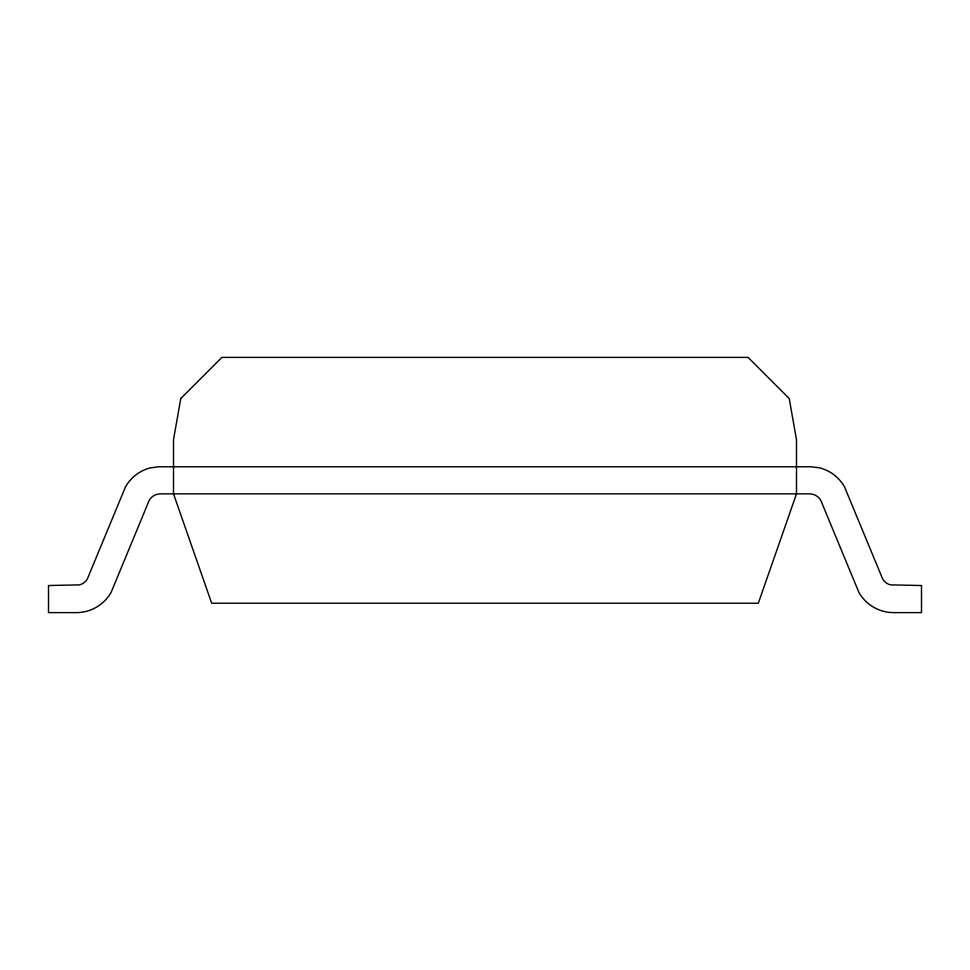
<?xml version="1.0" encoding="UTF-8"?>
<svg xmlns="http://www.w3.org/2000/svg" width="970" height="970" viewBox="0 0 970 970"><rect width="100%" height="100%" fill="white"/><g stroke="black" fill="none" stroke-linecap="round" stroke-linejoin="round"><path stroke-width="1.45" d="M180.772 398.537L173.509 439.689L173.509 493.851L211.69 603.243L758.31 603.243L796.491 493.851L796.491 439.689L789.228 398.537L748.088 357.384L221.912 357.384L180.772 398.537M125.554 486.71L87.361 578.908A12.792 12.792 0 0 1 79.601 584.861L48.5 585.528L48.5 612.616L76.29 612.616A40.109 40.109 0 0 0 111.029 592.561L147.913 503.503A13.022 13.022 0 0 1 160.487 493.851L809.513 493.851A13.022 13.022 0 0 1 822.087 503.503L858.971 592.561A40.109 40.109 0 0 0 893.709 612.616L921.5 612.616L921.5 585.528L890.399 584.861A12.792 12.792 0 0 1 882.639 578.908L844.446 486.71A40.34 40.34 0 0 0 819.953 467.916L811.284 466.764L158.716 466.764L150.047 467.916A40.34 40.34 0 0 0 125.554 486.71"/></g></svg>
